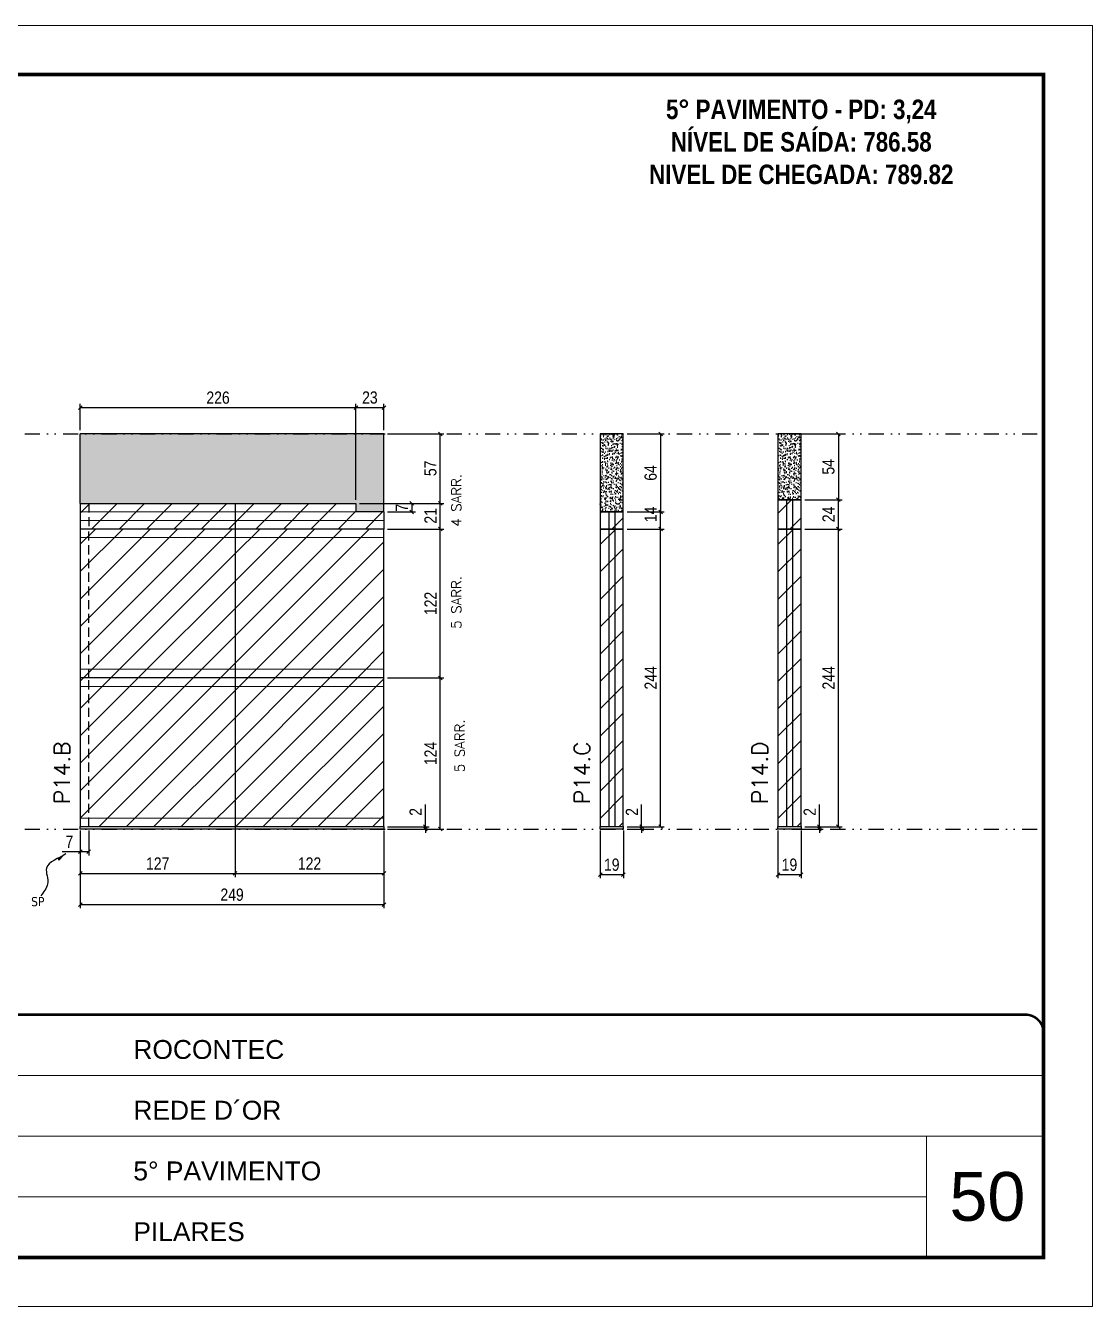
# Model space of a CAD drawing. Extents: x 28748 to 35002, y 14885 to 43501.
# Drawn here: x 30957 to 31832, y 28668 to 29718 of the extents above; entities that cross this region are included whole.
import ezdxf

# ---------------------------------------------------------------- set-up
doc = ezdxf.new("R2010")
doc.units = 0
for name, pattern in [('CONTINUO', [0]), ('DASHED', [0.75, 0.5, -0.25]), ('DIVIDE2', [0.625, 0.25, -0.125, 0, -0.125, 0, -0.125]), ('HIDDEN', [0.375, 0.25, -0.125])]:
    doc.linetypes.add(name, pattern=pattern)
for name, color, linetype, lineweight in [('CARIMBO', 255, 'Continuous', 9), ('Folhas', 255, 'Continuous', 9), ('Hachura', 251, 'Continuous', 9), ('Sarr 2.2x7', 40, 'Continuous', 9), ('SARRAFO DE PRESSAO', 251, 'DASHED', 9), ('Texto Seção', 7, 'Continuous', 15)]:
    doc.layers.add(name, color=color, linetype=linetype, lineweight=lineweight)
for name, color, linetype in [('COTA', 241, 'Continuous'), ('NOMENCLATURA', 7, 'Continuous'), ('Nível', 160, 'Continuous'), ('Painéis', 200, 'Continuous'), ('SARR_2.2x7', 40, 'Continuous'), ('Sarrafo de Pressão', 42, 'HIDDEN'), ('texto', 7, 'Continuous')]:
    doc.layers.add(name, color=color, linetype=linetype)
doc.styles.add('ARIAL', font='arial.ttf')
doc.styles.add('COTA TECNICA', font='techl___.ttf', dxfattribs={"height": 10})
doc.styles.add('COTA TECNICA-50', font='techl___.ttf', dxfattribs={"height": 10})
doc.styles.add('REGUA-120', font='ROMANS.shx', dxfattribs={"height": 15})
doc.styles.add('ROMANC', font='techb___.ttf', dxfattribs={"height": 2.5})
doc.styles.add('ROMANS', font='romans.shx')
doc.styles.get("Standard").update_dxf_attribs({"font": 'arial.ttf'})
doc.dimstyles.new('COTA PAINEL-50', dxfattribs={"dimtxt": 10, "dimasz": 3, "dimexe": 3, "dimexo": 3, "dimgap": 3, "dimtad": 1, "dimdec": 1, "dimzin": 12, "dimdsep": 46, "dimtxsty": 'COTA TECNICA-50', "dimblk1": 'OBLIQUE', "dimblk2": 'OBLIQUE', "dimsah": 1, "dimcen": 0.9, "dimclrd": 4, "dimclre": 4, "dimclrt": 240, "dimadec": 1, "dimazin": 3, "dimtfac": 1, "dimtdec": 1, "dimtmove": 0, "dimatfit": 3, "dimfxl": 1, "dimtolj": 1, "dimtzin": 12, "dimarcsym": 0})
doc.dimstyles.new('PAINEL', dxfattribs={"dimtxt": 10, "dimasz": 3, "dimexe": 3, "dimexo": 3, "dimgap": 3, "dimtad": 1, "dimdec": 1, "dimzin": 12, "dimdsep": 46, "dimtxsty": 'COTA TECNICA', "dimblk1": 'OBLIQUE', "dimblk2": 'OBLIQUE', "dimsah": 1, "dimcen": 0.9, "dimclrd": 4, "dimclre": 4, "dimclrt": 240, "dimadec": 1, "dimazin": 3, "dimtfac": 1, "dimtdec": 1, "dimtmove": 0, "dimatfit": 3, "dimfxl": 1, "dimtolj": 1, "dimtzin": 12, "dimarcsym": 0})
doc.dimstyles.get("Standard").update_dxf_attribs({"dimtxt": 0.18, "dimasz": 0.18, "dimexe": 0.18, "dimexo": 0.0625, "dimgap": 0.09, "dimtad": 0, "dimtih": 1, "dimtoh": 1, "dimdec": 4, "dimzin": 0, "dimdsep": 46, "dimtxsty": 'Standard', "dimcen": 0.09, "dimadec": 0, "dimazin": 0, "dimtfac": 1, "dimtdec": 4, "dimtofl": 0, "dimtmove": 0, "dimatfit": 3, "dimfxl": 1, "dimtolj": 1, "dimtzin": 0, "dimarcsym": 0})
pattern_1 = [(45, (-100272.658, -2076.637), (-11.2253202, 11.2253202), [])]

# ---------------------------------------------------------------- blocks, each defined once
blk = doc.blocks.new('9999999999')
at = {"color": 30, "linetype": 'CONTINUO'}
for p, q in [((98564.6, 34379.6), (99584, 34379.6)), ((98564.6, 34329.8), (99488, 34329.8)), ((99584, 34329.8), (99488, 34329.8)), ((99488, 34329.8), (99488, 34230.2)), ((98564.6, 34280), (99488, 34280))]:
    blk.add_line(p, q, dxfattribs=at)
at = {"color": 30, "linetype": 'CONTINUO', "const_width": 2}
blk.add_lwpolyline([(99584, 34230.2), (99584, 34414.4, 0.414214), (99569, 34429.4), (98229, 34429.4, 0.414214), (98214, 34414.4), (98214, 34245.2, 0.414214), (98229, 34230.2), (99584, 34230.2)], format="xyb", dxfattribs=at)
at = {"layer": 'Folhas'}
blk.add_lwpolyline([(98139, 34190.2), (99624, 34190.2), (99624, 35240.2), (98139, 35240.2)], close=True, dxfattribs=at)
at = {"layer": 'Folhas', "color": 30, "const_width": 3}
blk.add_lwpolyline([(98214, 34230.2), (99584, 34230.2), (99584, 35200.2), (98214, 35200.2)], close=True, dxfattribs=at)
at = {"color": 7, "linetype": 'Continuous', "ltscale": 5, "style": 'ARIAL'}
for s, height, p in [('ROCONTEC', 15.48, (98837.7, 34393.1)), ('REDE D´OR', 15.48, (98837.7, 34343.3)), ('5° PAVIMENTO', 15.483, (98837.7, 34293.5)), ('PILARES', 15.48, (98837.7, 34243.7))]:
    blk.add_text(s, height=height, dxfattribs=at).set_placement(p)
blk = doc.blocks.new('_Oblique')
at = {"color": 0, "linetype": 'ByBlock', "lineweight": -2}
blk.add_line((-0.5, -0.5), (0.5, 0.5), dxfattribs=at)
blk = doc.blocks.new('*D1002')
at = {"layer": 'COTA', "color": 4, "lineweight": -2, "transparency": 16777216}
for p, q in [((31002, 29058.1), (31002, 28994.2)), ((31251, 29058.1), (31251, 28994.2)), ((31002, 28997.2), (31251, 28997.2))]:
    blk.add_line(p, q, dxfattribs=at)
at = {"layer": 'Defpoints', "color": 0, "transparency": 16777216}
for p in [(31002, 29061.1), (31251, 29061.1), (31251, 28997.2)]:
    blk.add_point(p, dxfattribs=at)
at = {"layer": 'COTA', "color": 4, "lineweight": -2, "transparency": 16777216, "xscale": 3, "yscale": 3, "zscale": 3, "rotation": 180}
blk.add_blockref('_Oblique', (31002, 28997.2), dxfattribs=at)
at = {"layer": 'COTA', "color": 4, "lineweight": -2, "transparency": 16777216, "xscale": 3, "yscale": 3, "zscale": 3}
blk.add_blockref('_Oblique', (31251, 28997.2), dxfattribs=at)
at = {"layer": 'COTA', "color": 240, "transparency": 16777216, "insert": (31126.5, 29005.3), "char_height": 10, "attachment_point": 5, "style": 'COTA TECNICA'}
blk.add_mtext('\\A1;249', dxfattribs=at)
blk = doc.blocks.new('*D1003')
at = {"layer": 'COTA', "color": 4, "lineweight": -2, "transparency": 16777216}
for p, q in [((31002, 29056.1), (31002, 29037.6)), ((31009, 29058.1), (31009, 29037.6)), ((31002, 29040.6), (30987.3, 29040.6)), ((31009, 29040.6), (31002, 29040.6))]:
    blk.add_line(p, q, dxfattribs=at)
at = {"layer": 'Defpoints', "color": 0, "transparency": 16777216}
for p in [(31002, 29059.1), (31009, 29061.1), (31002, 29040.6)]:
    blk.add_point(p, dxfattribs=at)
at = {"layer": 'COTA', "color": 4, "lineweight": -2, "transparency": 16777216, "xscale": 3, "yscale": 3, "zscale": 3, "rotation": 180}
blk.add_blockref('_Oblique', (31002, 29040.6), dxfattribs=at)
at = {"layer": 'COTA', "color": 4, "lineweight": -2, "transparency": 16777216, "xscale": 3, "yscale": 3, "zscale": 3}
blk.add_blockref('_Oblique', (31009, 29040.6), dxfattribs=at)
at = {"layer": 'COTA', "color": 240, "transparency": 16777216, "insert": (30993.1, 29048.7), "char_height": 10, "attachment_point": 5, "style": 'COTA TECNICA-50'}
blk.add_mtext('\\A1;7', dxfattribs=at)
blk = doc.blocks.new('*D1004')
at = {"layer": 'COTA', "color": 4, "lineweight": -2, "transparency": 16777216}
for p, q in [((31254, 29183.1), (31300.2, 29183.1)), ((31297.2, 29059.1), (31297.2, 29183.1)), ((31254, 29059.1), (31300.2, 29059.1))]:
    blk.add_line(p, q, dxfattribs=at)
at = {"layer": 'Defpoints', "color": 0, "transparency": 16777216}
for p in [(31251, 29183.1), (31297.2, 29183.1), (31251, 29059.1)]:
    blk.add_point(p, dxfattribs=at)
at = {"layer": 'COTA', "color": 4, "lineweight": -2, "transparency": 16777216, "xscale": 3, "yscale": 3, "zscale": 3}
for p, rotation in [((31297.2, 29183.1), 90), ((31297.2, 29059.1), 270)]:
    blk.add_blockref('_Oblique', p, dxfattribs=dict(at, rotation=rotation))
at = {"layer": 'COTA', "color": 240, "transparency": 16777216, "insert": (31289.2, 29121.1), "char_height": 10, "attachment_point": 5, "rotation": 90, "style": 'COTA TECNICA-50'}
blk.add_mtext('\\A1;124', dxfattribs=at)
blk = doc.blocks.new('*D1005')
at = {"layer": 'COTA', "color": 4, "lineweight": -2, "transparency": 16777216}
for p, q in [((31285, 29061.1), (31285, 29079.2)), ((31254, 29061.1), (31288, 29061.1)), ((31254, 29059.1), (31288, 29059.1)), ((31285, 29059.1), (31285, 29061.1)), ((31285, 29059.1), (31285, 29056.1))]:
    blk.add_line(p, q, dxfattribs=at)
at = {"layer": 'Defpoints', "color": 0, "transparency": 16777216}
for p in [(31251, 29061.1), (31251, 29059.1), (31285, 29059.1)]:
    blk.add_point(p, dxfattribs=at)
at = {"layer": 'COTA', "color": 4, "lineweight": -2, "transparency": 16777216, "xscale": 3, "yscale": 3, "zscale": 3}
for p, rotation in [((31285, 29061.1), 270), ((31285, 29059.1), 90)]:
    blk.add_blockref('_Oblique', p, dxfattribs=dict(at, rotation=rotation))
at = {"layer": 'COTA', "color": 240, "transparency": 16777216, "insert": (31277, 29073.2), "char_height": 10, "attachment_point": 5, "rotation": 90, "style": 'COTA TECNICA-50'}
blk.add_mtext('\\A1;2', dxfattribs=at)
blk = doc.blocks.new('*D1006')
at = {"layer": 'COTA', "color": 4, "linetype": 'ByBlock', "lineweight": -2, "transparency": 16777216}
for p, q in [((31254, 29305.1), (31300.2, 29305.1)), ((31297.2, 29183.1), (31297.2, 29305.1)), ((31254, 29183.1), (31300.2, 29183.1))]:
    blk.add_line(p, q, dxfattribs=at)
at = {"layer": 'Defpoints', "color": 0, "linetype": 'ByBlock', "transparency": 16777216}
for p in [(31251, 29305.1), (31297.2, 29305.1), (31251, 29183.1)]:
    blk.add_point(p, dxfattribs=at)
at = {"layer": 'COTA', "color": 4, "linetype": 'ByBlock', "lineweight": -2, "transparency": 16777216, "xscale": 3, "yscale": 3, "zscale": 3}
for p, rotation in [((31297.2, 29305.1), 90), ((31297.2, 29183.1), 270)]:
    blk.add_blockref('_Oblique', p, dxfattribs=dict(at, rotation=rotation))
at = {"layer": 'COTA', "color": 240, "linetype": 'ByBlock', "transparency": 16777216, "insert": (31289.2, 29244.1), "char_height": 10, "attachment_point": 5, "rotation": 90, "style": 'COTA TECNICA'}
blk.add_mtext('\\A1;122', dxfattribs=at)
blk = doc.blocks.new('*D1903')
at = {"layer": 'COTA', "color": 4, "linetype": 'ByBlock', "lineweight": -2, "transparency": 16777216}
for p, q in [((31129, 29302.1), (31129, 29019.8)), ((31002, 29058.1), (31002, 29019.8)), ((31002, 29022.8), (31129, 29022.8))]:
    blk.add_line(p, q, dxfattribs=at)
at = {"layer": 'Defpoints', "color": 0, "linetype": 'ByBlock', "transparency": 16777216}
for p in [(31129, 29305.1), (31002, 29061.1), (31129, 29022.8)]:
    blk.add_point(p, dxfattribs=at)
at = {"layer": 'COTA', "color": 4, "linetype": 'ByBlock', "lineweight": -2, "transparency": 16777216, "xscale": 3, "yscale": 3, "zscale": 3, "rotation": 180}
blk.add_blockref('_Oblique', (31002, 29022.8), dxfattribs=at)
at = {"layer": 'COTA', "color": 4, "linetype": 'ByBlock', "lineweight": -2, "transparency": 16777216, "xscale": 3, "yscale": 3, "zscale": 3}
blk.add_blockref('_Oblique', (31129, 29022.8), dxfattribs=at)
at = {"layer": 'COTA', "color": 240, "linetype": 'ByBlock', "transparency": 16777216, "insert": (31065.5, 29030.9), "char_height": 10, "attachment_point": 5, "style": 'COTA TECNICA'}
blk.add_mtext('\\A1;127', dxfattribs=at)
blk = doc.blocks.new('*D1904')
at = {"layer": 'COTA', "color": 4, "linetype": 'ByBlock', "lineweight": -2, "transparency": 16777216}
for p, q in [((31129, 29302.1), (31129, 29019.8)), ((31251, 29056.1), (31251, 29019.8)), ((31129, 29022.8), (31251, 29022.8))]:
    blk.add_line(p, q, dxfattribs=at)
at = {"layer": 'Defpoints', "color": 0, "linetype": 'ByBlock', "transparency": 16777216}
for p in [(31129, 29305.1), (31251, 29059.1), (31251, 29022.8)]:
    blk.add_point(p, dxfattribs=at)
at = {"layer": 'COTA', "color": 4, "linetype": 'ByBlock', "lineweight": -2, "transparency": 16777216, "xscale": 3, "yscale": 3, "zscale": 3, "rotation": 180}
blk.add_blockref('_Oblique', (31129, 29022.8), dxfattribs=at)
at = {"layer": 'COTA', "color": 4, "linetype": 'ByBlock', "lineweight": -2, "transparency": 16777216, "xscale": 3, "yscale": 3, "zscale": 3}
blk.add_blockref('_Oblique', (31251, 29022.8), dxfattribs=at)
at = {"layer": 'COTA', "color": 240, "linetype": 'ByBlock', "transparency": 16777216, "insert": (31190, 29030.9), "char_height": 10, "attachment_point": 5, "style": 'COTA TECNICA'}
blk.add_mtext('\\A1;122', dxfattribs=at)
blk = doc.blocks.new('*D1007')
at = {"layer": 'COTA', "color": 4, "lineweight": -2, "transparency": 16777216}
for p, q in [((31428.3, 29058.1), (31428.3, 29018.8)), ((31447.3, 29058.1), (31447.3, 29018.8)), ((31428.3, 29021.8), (31447.3, 29021.8))]:
    blk.add_line(p, q, dxfattribs=at)
at = {"layer": 'Defpoints', "color": 0, "transparency": 16777216}
for p in [(31428.3, 29061.1), (31447.3, 29061.1), (31447.3, 29021.8)]:
    blk.add_point(p, dxfattribs=at)
at = {"layer": 'COTA', "color": 4, "lineweight": -2, "transparency": 16777216, "xscale": 3, "yscale": 3, "zscale": 3, "rotation": 180}
blk.add_blockref('_Oblique', (31428.3, 29021.8), dxfattribs=at)
at = {"layer": 'COTA', "color": 4, "lineweight": -2, "transparency": 16777216, "xscale": 3, "yscale": 3, "zscale": 3}
blk.add_blockref('_Oblique', (31447.3, 29021.8), dxfattribs=at)
at = {"layer": 'COTA', "color": 240, "transparency": 16777216, "insert": (31437.8, 29029.9), "char_height": 10, "attachment_point": 5, "style": 'COTA TECNICA'}
blk.add_mtext('\\A1;19', dxfattribs=at)
blk = doc.blocks.new('*D1008')
at = {"layer": 'COTA', "color": 4, "lineweight": -2, "transparency": 16777216}
for p, q in [((31462.3, 29061.1), (31462.3, 29079.2)), ((31450.3, 29061.1), (31465.3, 29061.1)), ((31450.3, 29059.1), (31465.3, 29059.1)), ((31462.3, 29059.1), (31462.3, 29061.1)), ((31462.3, 29059.1), (31462.3, 29056.1))]:
    blk.add_line(p, q, dxfattribs=at)
at = {"layer": 'Defpoints', "color": 0, "transparency": 16777216}
for p in [(31447.3, 29061.1), (31447.3, 29059.1), (31462.3, 29061.1)]:
    blk.add_point(p, dxfattribs=at)
at = {"layer": 'COTA', "color": 4, "lineweight": -2, "transparency": 16777216, "xscale": 3, "yscale": 3, "zscale": 3}
for p, rotation in [((31462.3, 29061.1), 270), ((31462.3, 29059.1), 90)]:
    blk.add_blockref('_Oblique', p, dxfattribs=dict(at, rotation=rotation))
at = {"layer": 'COTA', "color": 240, "transparency": 16777216, "insert": (31454.3, 29073.2), "char_height": 10, "attachment_point": 5, "rotation": 90, "style": 'COTA TECNICA-50'}
blk.add_mtext('\\A1;2', dxfattribs=at)
blk = doc.blocks.new('*D1905')
at = {"layer": 'COTA', "color": 4, "linetype": 'ByBlock', "lineweight": -2, "transparency": 16777216}
for p, q in [((31450.3, 29383.1), (31480.8, 29383.1)), ((31477.8, 29383.1), (31477.8, 29319.1)), ((31450.3, 29319.1), (31480.8, 29319.1))]:
    blk.add_line(p, q, dxfattribs=at)
at = {"layer": 'Defpoints', "color": 0, "linetype": 'ByBlock', "transparency": 16777216}
for p in [(31447.3, 29383.1), (31447.3, 29319.1), (31477.8, 29319.1)]:
    blk.add_point(p, dxfattribs=at)
at = {"layer": 'COTA', "color": 4, "linetype": 'ByBlock', "lineweight": -2, "transparency": 16777216, "xscale": 3, "yscale": 3, "zscale": 3}
for p, rotation in [((31477.8, 29383.1), 90), ((31477.8, 29319.1), 270)]:
    blk.add_blockref('_Oblique', p, dxfattribs=dict(at, rotation=rotation))
at = {"layer": 'COTA', "color": 240, "linetype": 'ByBlock', "transparency": 16777216, "insert": (31469.7, 29351.1), "char_height": 10, "attachment_point": 5, "rotation": 90, "style": 'COTA TECNICA'}
blk.add_mtext('\\A1;64', dxfattribs=at)
blk = doc.blocks.new('*D1906')
at = {"layer": 'COTA', "color": 4, "linetype": 'ByBlock', "lineweight": -2, "transparency": 16777216}
for p, q in [((31450.3, 29305.1), (31480.8, 29305.1)), ((31477.8, 29061.1), (31477.8, 29305.1)), ((31450.3, 29061.1), (31480.8, 29061.1))]:
    blk.add_line(p, q, dxfattribs=at)
at = {"layer": 'Defpoints', "color": 0, "linetype": 'ByBlock', "transparency": 16777216}
for p in [(31447.3, 29305.1), (31477.8, 29305.1), (31447.3, 29061.1)]:
    blk.add_point(p, dxfattribs=at)
at = {"layer": 'COTA', "color": 4, "linetype": 'ByBlock', "lineweight": -2, "transparency": 16777216, "xscale": 3, "yscale": 3, "zscale": 3}
for p, rotation in [((31477.8, 29305.1), 90), ((31477.8, 29061.1), 270)]:
    blk.add_blockref('_Oblique', p, dxfattribs=dict(at, rotation=rotation))
at = {"layer": 'COTA', "color": 240, "linetype": 'ByBlock', "transparency": 16777216, "insert": (31469.7, 29183.1), "char_height": 10, "attachment_point": 5, "rotation": 90, "style": 'COTA TECNICA'}
blk.add_mtext('\\A1;244', dxfattribs=at)
blk = doc.blocks.new('*D1907')
at = {"layer": 'COTA', "color": 4, "linetype": 'ByBlock', "lineweight": -2, "transparency": 16777216}
for p, q in [((31450.3, 29319.1), (31480.8, 29319.1)), ((31477.8, 29305.1), (31477.8, 29319.1)), ((31450.3, 29305.1), (31480.8, 29305.1))]:
    blk.add_line(p, q, dxfattribs=at)
at = {"layer": 'Defpoints', "color": 0, "linetype": 'ByBlock', "transparency": 16777216}
for p in [(31447.3, 29319.1), (31477.8, 29319.1), (31447.3, 29305.1)]:
    blk.add_point(p, dxfattribs=at)
at = {"layer": 'COTA', "color": 4, "linetype": 'ByBlock', "lineweight": -2, "transparency": 16777216, "xscale": 3, "yscale": 3, "zscale": 3}
for p, rotation in [((31477.8, 29319.1), 90), ((31477.8, 29305.1), 270)]:
    blk.add_blockref('_Oblique', p, dxfattribs=dict(at, rotation=rotation))
at = {"layer": 'COTA', "color": 240, "linetype": 'ByBlock', "transparency": 16777216, "insert": (31469.7, 29317.1), "char_height": 10, "attachment_point": 5, "rotation": 90, "style": 'COTA TECNICA'}
blk.add_mtext('\\A1;14', dxfattribs=at)
blk = doc.blocks.new('*D1009')
at = {"layer": 'COTA', "color": 4, "linetype": 'ByBlock', "lineweight": -2, "transparency": 16777216}
for p, q in [((31254, 29383.1), (31300.2, 29383.1)), ((31297.2, 29326.1), (31297.2, 29383.1)), ((31231, 29326.1), (31300.2, 29326.1))]:
    blk.add_line(p, q, dxfattribs=at)
at = {"layer": 'Defpoints', "color": 0, "linetype": 'ByBlock', "transparency": 16777216}
for p in [(31251, 29383.1), (31297.2, 29383.1), (31228, 29326.1)]:
    blk.add_point(p, dxfattribs=at)
at = {"layer": 'COTA', "color": 4, "linetype": 'ByBlock', "lineweight": -2, "transparency": 16777216, "xscale": 3, "yscale": 3, "zscale": 3}
for p, rotation in [((31297.2, 29383.1), 90), ((31297.2, 29326.1), 270)]:
    blk.add_blockref('_Oblique', p, dxfattribs=dict(at, rotation=rotation))
at = {"layer": 'COTA', "color": 240, "linetype": 'ByBlock', "transparency": 16777216, "insert": (31289.1, 29354.9), "char_height": 10, "attachment_point": 5, "rotation": 90, "style": 'COTA TECNICA'}
blk.add_mtext('\\A1;57', dxfattribs=at)
blk = doc.blocks.new('*D1010')
at = {"layer": 'COTA', "color": 4, "lineweight": -2, "transparency": 16777216}
for p, q in [((31231, 29326.1), (31300.2, 29326.1)), ((31297.2, 29305.1), (31297.2, 29326.1)), ((31254, 29305.1), (31300.2, 29305.1))]:
    blk.add_line(p, q, dxfattribs=at)
at = {"layer": 'Defpoints', "color": 0, "transparency": 16777216}
for p in [(31228, 29326.1), (31297.2, 29326.1), (31251, 29305.1)]:
    blk.add_point(p, dxfattribs=at)
at = {"layer": 'COTA', "color": 4, "lineweight": -2, "transparency": 16777216, "xscale": 3, "yscale": 3, "zscale": 3}
for p, rotation in [((31297.2, 29326.1), 90), ((31297.2, 29305.1), 270)]:
    blk.add_blockref('_Oblique', p, dxfattribs=dict(at, rotation=rotation))
at = {"layer": 'COTA', "color": 240, "transparency": 16777216, "insert": (31289.2, 29315.9), "char_height": 10, "attachment_point": 5, "rotation": 90, "style": 'COTA TECNICA'}
blk.add_mtext('\\A1;21', dxfattribs=at)
blk = doc.blocks.new('*D2157')
at = {"layer": 'COTA', "color": 4, "lineweight": -2, "transparency": 16777216}
for p, q in [((31002, 29386.1), (31002, 29407.7)), ((31002, 29404.7), (31228, 29404.7)), ((31228, 29329.1), (31228, 29407.7))]:
    blk.add_line(p, q, dxfattribs=at)
at = {"layer": 'Defpoints', "color": 0, "transparency": 16777216}
for p in [(31228, 29404.7), (31002, 29383.1), (31228, 29326.1)]:
    blk.add_point(p, dxfattribs=at)
at = {"layer": 'COTA', "color": 4, "lineweight": -2, "transparency": 16777216, "xscale": 3, "yscale": 3, "zscale": 3, "rotation": 180}
blk.add_blockref('_Oblique', (31002, 29404.7), dxfattribs=at)
at = {"layer": 'COTA', "color": 4, "lineweight": -2, "transparency": 16777216, "xscale": 3, "yscale": 3, "zscale": 3}
blk.add_blockref('_Oblique', (31228, 29404.7), dxfattribs=at)
at = {"layer": 'COTA', "color": 240, "transparency": 16777216, "insert": (31115, 29412.8), "char_height": 10, "attachment_point": 5, "style": 'COTA TECNICA-50'}
blk.add_mtext('\\A1;226', dxfattribs=at)
blk = doc.blocks.new('*D2158')
at = {"layer": 'COTA', "color": 4, "lineweight": -2, "transparency": 16777216}
for p, q in [((31228, 29329.1), (31228, 29407.7)), ((31228, 29404.7), (31251, 29404.7)), ((31251, 29386.1), (31251, 29407.7))]:
    blk.add_line(p, q, dxfattribs=at)
at = {"layer": 'Defpoints', "color": 0, "transparency": 16777216}
for p in [(31251, 29404.7), (31251, 29383.1), (31228, 29326.1)]:
    blk.add_point(p, dxfattribs=at)
at = {"layer": 'COTA', "color": 4, "lineweight": -2, "transparency": 16777216, "xscale": 3, "yscale": 3, "zscale": 3, "rotation": 180}
blk.add_blockref('_Oblique', (31228, 29404.7), dxfattribs=at)
at = {"layer": 'COTA', "color": 4, "lineweight": -2, "transparency": 16777216, "xscale": 3, "yscale": 3, "zscale": 3}
blk.add_blockref('_Oblique', (31251, 29404.7), dxfattribs=at)
at = {"layer": 'COTA', "color": 240, "transparency": 16777216, "insert": (31239.5, 29412.9), "char_height": 10, "attachment_point": 5, "style": 'COTA TECNICA-50'}
blk.add_mtext('\\A1;23', dxfattribs=at)
blk = doc.blocks.new('*D2195')
at = {"layer": 'COTA', "color": 4, "lineweight": -2, "transparency": 16777216}
for p, q in [((31231, 29326.1), (31276.8, 29326.1)), ((31254, 29319.1), (31276.8, 29319.1)), ((31273.8, 29326.1), (31273.8, 29319.1))]:
    blk.add_line(p, q, dxfattribs=at)
at = {"layer": 'Defpoints', "color": 0, "transparency": 16777216}
for p in [(31228, 29326.1), (31251, 29319.1), (31273.8, 29319.1)]:
    blk.add_point(p, dxfattribs=at)
at = {"layer": 'COTA', "color": 4, "lineweight": -2, "transparency": 16777216, "xscale": 3, "yscale": 3, "zscale": 3}
for p, rotation in [((31273.8, 29326.1), 90), ((31273.8, 29319.1), 270)]:
    blk.add_blockref('_Oblique', p, dxfattribs=dict(at, rotation=rotation))
at = {"layer": 'COTA', "color": 240, "transparency": 16777216, "insert": (31265.7, 29322.6), "char_height": 10, "attachment_point": 5, "rotation": 90, "style": 'COTA TECNICA-50'}
blk.add_mtext('\\A1;7', dxfattribs=at)
blk = doc.blocks.new('*D2316')
at = {"layer": 'COTA', "color": 4, "lineweight": -2, "transparency": 16777216}
for p, q in [((31574, 29058.1), (31574, 29018.8)), ((31593, 29058.1), (31593, 29018.8)), ((31574, 29021.8), (31593, 29021.8))]:
    blk.add_line(p, q, dxfattribs=at)
at = {"layer": 'Defpoints', "color": 0, "transparency": 16777216}
for p in [(31574, 29061.1), (31593, 29061.1), (31593, 29021.8)]:
    blk.add_point(p, dxfattribs=at)
at = {"layer": 'COTA', "color": 4, "lineweight": -2, "transparency": 16777216, "xscale": 3, "yscale": 3, "zscale": 3, "rotation": 180}
blk.add_blockref('_Oblique', (31574, 29021.8), dxfattribs=at)
at = {"layer": 'COTA', "color": 4, "lineweight": -2, "transparency": 16777216, "xscale": 3, "yscale": 3, "zscale": 3}
blk.add_blockref('_Oblique', (31593, 29021.8), dxfattribs=at)
at = {"layer": 'COTA', "color": 240, "transparency": 16777216, "insert": (31583.5, 29029.9), "char_height": 10, "attachment_point": 5, "style": 'COTA TECNICA'}
blk.add_mtext('\\A1;19', dxfattribs=at)
blk = doc.blocks.new('*D2317')
at = {"layer": 'COTA', "color": 4, "lineweight": -2, "transparency": 16777216}
for p, q in [((31608.1, 29061.1), (31608.1, 29079.2)), ((31596, 29061.1), (31611.1, 29061.1)), ((31596, 29059.1), (31611.1, 29059.1)), ((31608.1, 29059.1), (31608.1, 29061.1)), ((31608.1, 29059.1), (31608.1, 29056.1))]:
    blk.add_line(p, q, dxfattribs=at)
at = {"layer": 'Defpoints', "color": 0, "transparency": 16777216}
for p in [(31593, 29061.1), (31593, 29059.1), (31608.1, 29061.1)]:
    blk.add_point(p, dxfattribs=at)
at = {"layer": 'COTA', "color": 4, "lineweight": -2, "transparency": 16777216, "xscale": 3, "yscale": 3, "zscale": 3}
for p, rotation in [((31608.1, 29061.1), 270), ((31608.1, 29059.1), 90)]:
    blk.add_blockref('_Oblique', p, dxfattribs=dict(at, rotation=rotation))
at = {"layer": 'COTA', "color": 240, "transparency": 16777216, "insert": (31600.1, 29073.2), "char_height": 10, "attachment_point": 5, "rotation": 90, "style": 'COTA TECNICA-50'}
blk.add_mtext('\\A1;2', dxfattribs=at)
blk = doc.blocks.new('*D2318')
at = {"layer": 'COTA', "color": 4, "linetype": 'ByBlock', "lineweight": -2, "transparency": 16777216}
for p, q in [((31596, 29383.1), (31626.6, 29383.1)), ((31623.6, 29383.1), (31623.6, 29329.1)), ((31596, 29329.1), (31626.6, 29329.1))]:
    blk.add_line(p, q, dxfattribs=at)
at = {"layer": 'Defpoints', "color": 0, "linetype": 'ByBlock', "transparency": 16777216}
for p in [(31593, 29383.1), (31593, 29329.1), (31623.6, 29329.1)]:
    blk.add_point(p, dxfattribs=at)
at = {"layer": 'COTA', "color": 4, "linetype": 'ByBlock', "lineweight": -2, "transparency": 16777216, "xscale": 3, "yscale": 3, "zscale": 3}
for p, rotation in [((31623.6, 29383.1), 90), ((31623.6, 29329.1), 270)]:
    blk.add_blockref('_Oblique', p, dxfattribs=dict(at, rotation=rotation))
at = {"layer": 'COTA', "color": 240, "linetype": 'ByBlock', "transparency": 16777216, "insert": (31615.4, 29356.1), "char_height": 10, "attachment_point": 5, "rotation": 90, "style": 'COTA TECNICA'}
blk.add_mtext('\\A1;54', dxfattribs=at)
blk = doc.blocks.new('*D2319')
at = {"layer": 'COTA', "color": 4, "linetype": 'ByBlock', "lineweight": -2, "transparency": 16777216}
for p, q in [((31596, 29305.1), (31626.6, 29305.1)), ((31623.6, 29061.1), (31623.6, 29305.1)), ((31596, 29061.1), (31626.6, 29061.1))]:
    blk.add_line(p, q, dxfattribs=at)
at = {"layer": 'Defpoints', "color": 0, "linetype": 'ByBlock', "transparency": 16777216}
for p in [(31593, 29305.1), (31623.6, 29305.1), (31593, 29061.1)]:
    blk.add_point(p, dxfattribs=at)
at = {"layer": 'COTA', "color": 4, "linetype": 'ByBlock', "lineweight": -2, "transparency": 16777216, "xscale": 3, "yscale": 3, "zscale": 3}
for p, rotation in [((31623.6, 29305.1), 90), ((31623.6, 29061.1), 270)]:
    blk.add_blockref('_Oblique', p, dxfattribs=dict(at, rotation=rotation))
at = {"layer": 'COTA', "color": 240, "linetype": 'ByBlock', "transparency": 16777216, "insert": (31615.5, 29183.1), "char_height": 10, "attachment_point": 5, "rotation": 90, "style": 'COTA TECNICA'}
blk.add_mtext('\\A1;244', dxfattribs=at)
blk = doc.blocks.new('*D2320')
at = {"layer": 'COTA', "color": 4, "linetype": 'ByBlock', "lineweight": -2, "transparency": 16777216}
for p, q in [((31596, 29329.1), (31626.6, 29329.1)), ((31623.6, 29305.1), (31623.6, 29329.1)), ((31596, 29305.1), (31626.6, 29305.1))]:
    blk.add_line(p, q, dxfattribs=at)
at = {"layer": 'Defpoints', "color": 0, "linetype": 'ByBlock', "transparency": 16777216}
for p in [(31593, 29329.1), (31623.6, 29329.1), (31593, 29305.1)]:
    blk.add_point(p, dxfattribs=at)
at = {"layer": 'COTA', "color": 4, "linetype": 'ByBlock', "lineweight": -2, "transparency": 16777216, "xscale": 3, "yscale": 3, "zscale": 3}
for p, rotation in [((31623.6, 29329.1), 90), ((31623.6, 29305.1), 270)]:
    blk.add_blockref('_Oblique', p, dxfattribs=dict(at, rotation=rotation))
at = {"layer": 'COTA', "color": 240, "linetype": 'ByBlock', "transparency": 16777216, "insert": (31615.5, 29317.1), "char_height": 10, "attachment_point": 5, "rotation": 90, "style": 'COTA TECNICA'}
blk.add_mtext('\\A1;24', dxfattribs=at)

msp = doc.modelspace()

# ---------------------------------------------------------------- hatches: boundary and pattern name
at = {"layer": 'COTA', "linetype": 'ByBlock'}
h = msp.add_hatch(dxfattribs=at)
h.set_pattern_fill('AR-CONC', color=256, scale=0.03)
h.set_pattern_definition([(50, (22615.8086, 32015.285), (5.46554, -0.4781726), [0.5715, -6.2865]), (355, (22615.8086, 32015.285), (-1.0573026, 5.7317054), [0.4572, -5.0292175]), (100.451445, (22616.264, 32015.245), (4.4082374, 5.2535326), [0.4857003, -5.3427073]), (46.1842, (22615.8086, 32016.809), (8.132371, -1.26127), [0.85725, -9.42975]), (96.63556, (22616.486, 32016.704), (7.122124, 7.422784), [0.728551, -8.014068]), (351.18415, (22615.809, 32016.809), (7.122124, 7.422784), [0.685799, -7.543792]), (21, (22616.5706, 32016.428), (4.5484317, -3.067956), [0.5715, -6.2865]), (326, (22616.5706, 32016.428), (1.854061, 5.525639), [0.4572, -5.0292]), (71.451445, (22616.9496, 32016.172), (6.4024926, 2.457683), [0.4857003, -5.342698]), (37.5, (22615.8086, 32015.2848), (0.0926581, 2.53665117), [0, -4.96824, 0, -5.1054, 0, -5.04825]), (7.5, (22615.8086, 32015.2848), (2.0045899, 3.00541724), [0, -2.91084, 0, -4.85394, 0, -1.92405]), (327.5, (22614.1093, 32015.2848), (4.06771786, -0.1718623), [0, -1.905, 0, -5.9436, 0, -7.8867]), (317.5, (22613.3473, 32015.285), (4.4438754, 0.7627947), [0, -2.4765, 0, -3.94716, 0, -5.6007])])
h.paths.add_polyline_path([(31227.99, 29319.13), (31250.99, 29319.13), (31250.99, 29383.13), (31001.99, 29383.13), (31001.99, 29326.13), (31227.99, 29326.13)])
h = msp.add_hatch(dxfattribs=at)
h.set_pattern_fill('AR-CONC', color=256, scale=0.03)
h.set_pattern_definition([(50, (-100302.8463, 1325.0886), (5.46554007, -0.47817257), [0.5715, -6.2865]), (355, (-100302.8463, 1325.0886), (-1.05730264, 5.73170536), [0.4572, -5.02921753]), (100.4514447, (-100302.391, 1325.0487), (4.40823741, 5.25353256), [0.48570026, -5.34270734]), (46.1842, (-100302.846, 1326.6126), (8.13237123, -1.26126984), [0.85725, -9.42975]), (96.6355576, (-100302.169, 1326.5075), (7.122124, 7.42278374), [0.7285507, -8.01406824]), (351.184151, (-100302.846, 1326.6126), (7.122124, 7.42278374), [0.685799, -7.54379196]), (21, (-100302.0843, 1326.2316), (4.54843174, -3.06795595), [0.5715, -6.2865]), (326, (-100302.0843, 1326.2316), (1.85406085, 5.52563898), [0.4572, -5.0292]), (71.451445, (-100301.7053, 1325.976), (6.40249258, 2.45768307), [0.48570026, -5.34269813]), (37.5, (-100302.8463, 1325.0886), (0.092658098, 2.536651166), [0, -4.96824, 0, -5.1054, 0, -5.04825]), (7.5, (-100302.8463, 1325.0886), (2.004589875, 3.005417245), [0, -2.91084, 0, -4.85394, 0, -1.92405]), (327.5, (-100304.5456, 1325.0886), (4.067717855, -0.17186232), [0, -1.905, 0, -5.9436, 0, -7.8867]), (317.5, (-100305.3076, 1325.0886), (4.44387544, 0.76279473), [0, -2.4765, 0, -3.94716, 0, -5.6007])])
h.paths.add_polyline_path([(31428.26, 29319.13), (31447.26, 29319.13), (31447.26, 29383.13), (31428.26, 29383.13)])
h = msp.add_hatch(dxfattribs=at)
h.set_pattern_fill('AR-CONC', color=256, scale=0.03)
h.set_pattern_definition([(50, (-100157.082, 1325.0886), (5.46554007, -0.47817257), [0.5715, -6.2865]), (355, (-100157.082, 1325.0886), (-1.05730264, 5.73170536), [0.4572, -5.02921753]), (100.4514447, (-100156.6264, 1325.0487), (4.40823741, 5.25353256), [0.48570026, -5.34270734]), (46.1842, (-100157.082, 1326.6126), (8.13237123, -1.26126984), [0.85725, -9.42975]), (96.6355576, (-100156.404, 1326.5075), (7.122124, 7.42278374), [0.7285507, -8.01406824]), (351.184151, (-100157.082, 1326.6126), (7.122124, 7.42278374), [0.685799, -7.54379196]), (21, (-100156.32, 1326.2316), (4.54843174, -3.06795595), [0.5715, -6.2865]), (326, (-100156.32, 1326.2316), (1.85406085, 5.52563898), [0.4572, -5.0292]), (71.451445, (-100155.941, 1325.976), (6.40249258, 2.45768307), [0.48570026, -5.34269813]), (37.5, (-100157.0819, 1325.0886), (0.092658098, 2.536651166), [0, -4.96824, 0, -5.1054, 0, -5.04825]), (7.5, (-100157.082, 1325.0886), (2.004589875, 3.005417245), [0, -2.91084, 0, -4.85394, 0, -1.92405]), (327.5, (-100158.7811, 1325.0886), (4.067717855, -0.17186232), [0, -1.905, 0, -5.9436, 0, -7.8867]), (317.5, (-100159.543, 1325.0886), (4.44387544, 0.76279473), [0, -2.4765, 0, -3.94716, 0, -5.6007])])
h.paths.add_polyline_path([(31574.02, 29329.13), (31593.02, 29329.13), (31593.02, 29383.13), (31574.02, 29383.13)])
at = {"layer": 'Hachura'}
h = msp.add_hatch(dxfattribs=at)
h.set_pattern_fill('ANSI31', color=256, scale=5)
h.set_pattern_definition([(45, (145.764, 0), (-11.22532, 11.22532), [])])
h.paths.add_polyline_path([(31593.02, 29329.13), (31574.02, 29329.13), (31574.02, 29305.13), (31593.02, 29305.13)])
h = msp.add_hatch(dxfattribs=at)
h.set_pattern_fill('ANSI31', color=256, scale=5)
h.paths.add_polyline_path([(31128.99, 29326.13), (31001.99, 29326.13), (31001.99, 29305.13), (31128.99, 29305.13)])
h = msp.add_hatch(dxfattribs=at)
h.set_pattern_fill('ANSI31', color=256, scale=5)
h.paths.add_polyline_path([(31250.99, 29319.13), (31227.99, 29319.13), (31227.99, 29326.13), (31128.99, 29326.13), (31128.99, 29305.13), (31227.99, 29305.13), (31250.99, 29305.13)])
h = msp.add_hatch(dxfattribs=at)
h.set_pattern_fill('ANSI31', color=256, scale=5)
h.paths.add_polyline_path([(31447.26, 29319.13), (31428.26, 29319.13), (31428.26, 29305.13), (31447.26, 29305.13)])
at = {"layer": 'Hachura', "linetype": 'ByBlock'}
h = msp.add_hatch(dxfattribs=at)
h.set_pattern_fill('ANSI31', color=256, scale=5)
h.set_pattern_definition(pattern_1)
h.paths.add_polyline_path([(31128.99, 29305.13), (31001.99, 29305.13), (31001.99, 29183.13), (31128.99, 29183.13)])
h = msp.add_hatch(dxfattribs=at)
h.set_pattern_fill('ANSI31', color=256, scale=5)
h.set_pattern_definition(pattern_1)
h.paths.add_polyline_path([(31250.99, 29305.13), (31128.99, 29305.13), (31128.99, 29183.13), (31250.99, 29183.13)])
h = msp.add_hatch(dxfattribs=at)
h.set_pattern_fill('ANSI31', color=256, scale=5)
h.set_pattern_definition(pattern_1)
h.paths.add_polyline_path([(31447.26, 29305.13), (31428.26, 29305.13), (31428.26, 29061.13), (31447.26, 29061.13)])
h = msp.add_hatch(dxfattribs=at)
h.set_pattern_fill('ANSI31', color=256, scale=5)
h.set_pattern_definition([(45, (-100126.893, -2076.637), (-11.2253202, 11.2253202), [])])
h.paths.add_polyline_path([(31593.02, 29305.13), (31574.02, 29305.13), (31574.02, 29061.13), (31593.02, 29061.13)])
h = msp.add_hatch(dxfattribs=at)
h.set_pattern_fill('ANSI31', color=256, scale=5)
h.set_pattern_definition(pattern_1)
h.paths.add_polyline_path([(31001.99, 29183.13), (31001.99, 29061.13), (31128.99, 29061.13), (31128.99, 29183.13)])
h = msp.add_hatch(dxfattribs=at)
h.set_pattern_fill('ANSI31', color=256, scale=5)
h.set_pattern_definition(pattern_1)
h.paths.add_polyline_path([(31128.99, 29183.13), (31128.99, 29061.13), (31250.99, 29061.13), (31250.99, 29183.13)])

# ---------------------------------------------------------------- linework, layer by layer
at = {"layer": 'COTA', "linetype": 'ByBlock'}
for p, q in [((31001.99, 29326.13), (31001.99, 29383.13)), ((31250.99, 29383.13), (31001.99, 29383.13)), ((31250.99, 29319.13), (31250.99, 29383.13))]:
    msp.add_line(p, q, dxfattribs=at)
for points in [[(31428.26, 29319.13), (31447.26, 29319.13), (31447.26, 29383.13), (31428.26, 29383.13)], [(31574.02, 29329.13), (31593.02, 29329.13), (31593.02, 29383.13), (31574.02, 29383.13)]]:
    msp.add_lwpolyline(points, close=True, dxfattribs=at)
at = {"layer": 'Nível', "color": 4, "linetype": 'DIVIDE2', "ltscale": 50}
for p, q in [((30421.84, 29383.13), (31791.84, 29383.13)), ((30421.84, 29059.13), (31791.84, 29059.13))]:
    msp.add_line(p, q, dxfattribs=at)
at = {"layer": 'Painéis'}
for p, q in [((31001.99, 29326.13), (31227.99, 29326.13)), ((31001.99, 29326.13), (31001.99, 29305.13)), ((31128.99, 29326.13), (31128.99, 29305.13)), ((31227.99, 29326.13), (31227.99, 29319.13)), ((31250.99, 29319.13), (31227.99, 29319.13)), ((31250.99, 29319.13), (31250.99, 29305.13)), ((31250.99, 29305.13), (31001.99, 29305.13)), ((31227.99, 29305.13), (31001.99, 29305.13)), ((31001.99, 29305.13), (31001.99, 29061.13)), ((31128.99, 29305.13), (31128.99, 29061.13)), ((31250.99, 29305.13), (31227.99, 29305.13)), ((31250.99, 29061.13), (31250.99, 29305.13)), ((31001.99, 29277.13), (31001.99, 29277.13)), ((31250.99, 29183.13), (31001.99, 29183.13)), ((31001.99, 29061.13), (31250.99, 29061.13))]:
    msp.add_line(p, q, dxfattribs=at)
for points in [[(31574.02, 29305.13), (31593.02, 29305.13), (31593.02, 29329.13), (31574.02, 29329.13)], [(31428.26, 29305.13), (31447.26, 29305.13), (31447.26, 29319.13), (31428.26, 29319.13)], [(31428.26, 29061.13), (31447.26, 29061.13), (31447.26, 29305.13), (31428.26, 29305.13)], [(31574.02, 29061.13), (31593.02, 29061.13), (31593.02, 29305.13), (31574.02, 29305.13)], [(31001.99, 29061.13), (31250.99, 29061.13), (31250.99, 29059.13), (31001.99, 29059.13)], [(31428.26, 29061.13), (31447.26, 29061.13), (31447.26, 29059.13), (31428.26, 29059.13)], [(31574.02, 29061.13), (31593.02, 29061.13), (31593.02, 29059.13), (31574.02, 29059.13)]]:
    msp.add_lwpolyline(points, close=True, dxfattribs=at)
at = {"layer": 'Sarr 2.2x7'}
for p, q in [((31001.99, 29319.13), (31227.99, 29319.13)), ((31250.99, 29312.13), (31001.99, 29312.13)), ((31250.99, 29298.13), (31001.99, 29298.13)), ((31250.99, 29190.13), (31001.99, 29190.13)), ((31250.99, 29176.13), (31001.99, 29176.13)), ((31250.99, 29068.13), (31001.99, 29068.13)), ((31250.99, 29061.13), (31001.99, 29061.13))]:
    msp.add_line(p, q, dxfattribs=at)
at = {"layer": 'Sarr 2.2x7', "linetype": 'Continuous'}
for p, q in [((31001.99, 29183.13), (31001.99, 29190.13)), ((31001.99, 29061.13), (31001.99, 29068.13))]:
    msp.add_line(p, q, dxfattribs=at)
at = {"layer": 'SARR_2.2x7'}
for p, q in [((31581.02, 29329.13), (31581.02, 29061.13)), ((31586.02, 29329.13), (31586.02, 29061.13)), ((31435.26, 29319.13), (31435.26, 29061.13)), ((31440.26, 29319.13), (31440.26, 29061.13))]:
    msp.add_line(p, q, dxfattribs=at)
at = {"layer": 'Sarrafo de Pressão', "ltscale": 30}
for p, q in [((31008.99, 29326.13), (31008.99, 29305.13)), ((31008.99, 29183.13), (31008.99, 29305.13)), ((31008.99, 29061.13), (31008.99, 29183.13))]:
    msp.add_line(p, q, dxfattribs=at)

# ---------------------------------------------------------------- block references
at = {"layer": 'SARRAFO DE PRESSAO', "color": 6, "linetype": 'ByBlock'}
msp.add_blockref('9999999999', (-67792.14, -5522.36), dxfattribs=at)

# ---------------------------------------------------------------- texts
at = {"layer": 'CARIMBO', "style": 'ARIAL'}
msp.add_text('50', height=40, dxfattribs=at).set_placement((31714.7, 28737.99))
at = {"layer": 'NOMENCLATURA', "color": 2, "insert": (31593.17, 29683.9), "char_height": 16, "attachment_point": 2, "style": 'ROMANC'}
msp.add_mtext_dynamic_manual_height_columns('\\P5° PAVIMENTO - PD: 3,24\\PNÍVEL DE SAÍDA: 786.58\\PNIVEL DE CHEGADA: 789.82', width=300.2766, gutter_width=1, heights=[0], dxfattribs=at)
at = {"layer": 'texto', "color": 0, "insert": (30967.21, 28999.64), "char_height": 7.5, "attachment_point": 5}
msp.add_mtext('{\\fTahoma|b0|i0|c0|p34;\\C4;SP}', dxfattribs=at)
at = {"layer": 'Texto Seção', "linetype": 'Continuous', "style": 'ROMANS'}
for s, p in [('4 SARR.', (31314.43, 29307)), ('5 SARR.', (31314.43, 29223.35)), ('5 SARR.', (31317.14, 29105.75))]:
    msp.add_text(s, height=8, rotation=90, dxfattribs=at).set_placement(p)
at = {"layer": 'Texto Seção', "char_height": 13, "width": 285.3299, "attachment_point": 7, "rotation": 90, "style": 'REGUA-120'}
for s, insert in [('P14.B', (30993.54, 29079.59)), ('P14.C', (31419.93, 29079.59)), ('P14.D', (31565.69, 29079.59))]:
    msp.add_mtext(s, dxfattribs=dict(at, insert=insert))

# ---------------------------------------------------------------- dimensions: what is measured, and where the dimension line sits
at = {"layer": 'COTA'}
for base, p1, p2, picture, middle in [((31227.99, 29404.71), (31001.99, 29383.13), (31227.99, 29326.13), '*D2157', (31114.99, 29412.82)), ((31250.99, 29404.71), (31227.99, 29326.13), (31250.99, 29383.13), '*D2158', (31239.49, 29412.93))]:
    dim = msp.add_linear_dim(base=base, p1=p1, p2=p2, dimstyle='COTA PAINEL-50', dxfattribs=at)
    dim.commit()
    dim.dimension.update_dxf_attribs({"geometry": picture, "text_midpoint": middle})
at = {"layer": 'COTA', "linetype": 'ByBlock'}
dim = msp.add_linear_dim(base=(31297.23, 29383.13), p1=(31227.99, 29326.13), p2=(31250.99, 29383.13), angle=90, dimstyle='PAINEL', dxfattribs=at)
dim.commit()
dim.dimension.update_dxf_attribs({"geometry": '*D1009', "text_midpoint": (31297.23, 29354.88), "dimtype": 160})
for base, p1, p2, picture, middle in [((31477.79, 29319.13), (31447.26, 29383.13), (31447.26, 29319.13), '*D1905', (31469.69, 29351.13)), ((31623.55, 29329.13), (31593.02, 29383.13), (31593.02, 29329.13), '*D2318', (31615.44, 29356.13)), ((31297.23, 29305.13), (31250.99, 29183.13), (31250.99, 29305.13), '*D1006', (31289.17, 29244.13)), ((31477.79, 29305.13), (31447.26, 29061.13), (31447.26, 29305.13), '*D1906', (31469.72, 29183.13)), ((31623.55, 29305.13), (31593.02, 29061.13), (31593.02, 29305.13), '*D2319', (31615.48, 29183.13))]:
    dim = msp.add_linear_dim(base=base, p1=p1, p2=p2, angle=90, dimstyle='PAINEL', dxfattribs=at)
    dim.commit()
    dim.dimension.update_dxf_attribs({"geometry": picture, "text_midpoint": middle})
at = {"layer": 'COTA'}
for base, p1, p2, dimstyle, picture, middle in [((31297.23, 29326.13), (31250.99, 29305.13), (31227.99, 29326.13), 'PAINEL', '*D1010', (31297.23, 29315.88)), ((31273.8, 29319.13), (31227.99, 29326.13), (31250.99, 29319.13), 'COTA PAINEL-50', '*D2195', (31273.8, 29322.63)), ((31285, 29059.13), (31250.99, 29061.13), (31250.99, 29059.13), 'COTA PAINEL-50', '*D1005', (31285, 29073.18)), ((31462.34, 29061.13), (31447.26, 29059.13), (31447.26, 29061.13), 'COTA PAINEL-50', '*D1008', (31462.34, 29073.18)), ((31608.11, 29061.13), (31593.02, 29059.13), (31593.02, 29061.13), 'COTA PAINEL-50', '*D2317', (31608.11, 29073.18))]:
    dim = msp.add_linear_dim(base=base, p1=p1, p2=p2, angle=90, dimstyle=dimstyle, dxfattribs=at)
    dim.commit()
    dim.dimension.update_dxf_attribs({"geometry": picture, "text_midpoint": middle, "dimtype": 160})
at = {"layer": 'COTA', "linetype": 'ByBlock'}
for base, p1, p2, picture, middle in [((31623.55, 29329.13), (31593.02, 29305.13), (31593.02, 29329.13), '*D2320', (31623.55, 29317.13)), ((31477.79, 29319.13), (31447.26, 29305.13), (31447.26, 29319.13), '*D1907', (31477.79, 29317.13))]:
    dim = msp.add_linear_dim(base=base, p1=p1, p2=p2, angle=90, dimstyle='PAINEL', override={"dimtmove": 1}, dxfattribs=at)
    dim.commit()
    dim.dimension.update_dxf_attribs({"geometry": picture, "text_midpoint": middle, "dimtype": 160})
dim = msp.add_linear_dim(base=(31128.99, 29022.82), p1=(31001.99, 29061.13), p2=(31128.99, 29305.13), dimstyle='PAINEL', dxfattribs=at)
dim.commit()
dim.dimension.update_dxf_attribs({"geometry": '*D1903', "text_midpoint": (31065.49, 29030.89)})
dim = msp.add_linear_dim(base=(31250.99, 29022.82), p1=(31128.99, 29305.13), p2=(31250.99, 29059.13), dimstyle='PAINEL', override={"dimtmove": 1}, dxfattribs=at)
dim.commit()
dim.dimension.update_dxf_attribs({"geometry": '*D1904', "text_midpoint": (31189.99, 29030.87)})
at = {"layer": 'COTA'}
for base, p1, p2, angle, picture, middle in [((31297.23, 29183.13), (31250.99, 29059.13), (31250.99, 29183.13), 90, '*D1004', (31289.16, 29121.13)), ((31001.99, 29040.62), (31008.99, 29061.13), (31001.99, 29059.13), 180, '*D1003', (30993.12, 29048.69))]:
    dim = msp.add_linear_dim(base=base, p1=p1, p2=p2, angle=angle, dimstyle='COTA PAINEL-50', dxfattribs=at)
    dim.commit()
    dim.dimension.update_dxf_attribs({"geometry": picture, "text_midpoint": middle})
for base, p1, p2, picture, middle in [((31250.99, 28997.17), (31001.99, 29061.13), (31250.99, 29061.13), '*D1002', (31126.49, 29005.27)), ((31447.26, 29021.78), (31428.26, 29061.13), (31447.26, 29061.13), '*D1007', (31437.76, 29029.87)), ((31593.02, 29021.78), (31574.02, 29061.13), (31593.02, 29061.13), '*D2316', (31583.52, 29029.87))]:
    dim = msp.add_linear_dim(base=base, p1=p1, p2=p2, dimstyle='PAINEL', override={"dimarcsym": 2}, dxfattribs=at)
    dim.commit()
    dim.dimension.update_dxf_attribs({"geometry": picture, "text_midpoint": middle})

# ---------------------------------------------------------------- leaders
at = {"layer": 'COTA', "path_type": 1}
msp.add_leader([(30990.16, 29038.95), (30974.38, 29027.11), (30975.3, 29014.1), (30969.75, 29004.32)], dimstyle='Standard', override={"dimasz": 8}, dxfattribs=at)

doc.saveas('drawing.dxf')
